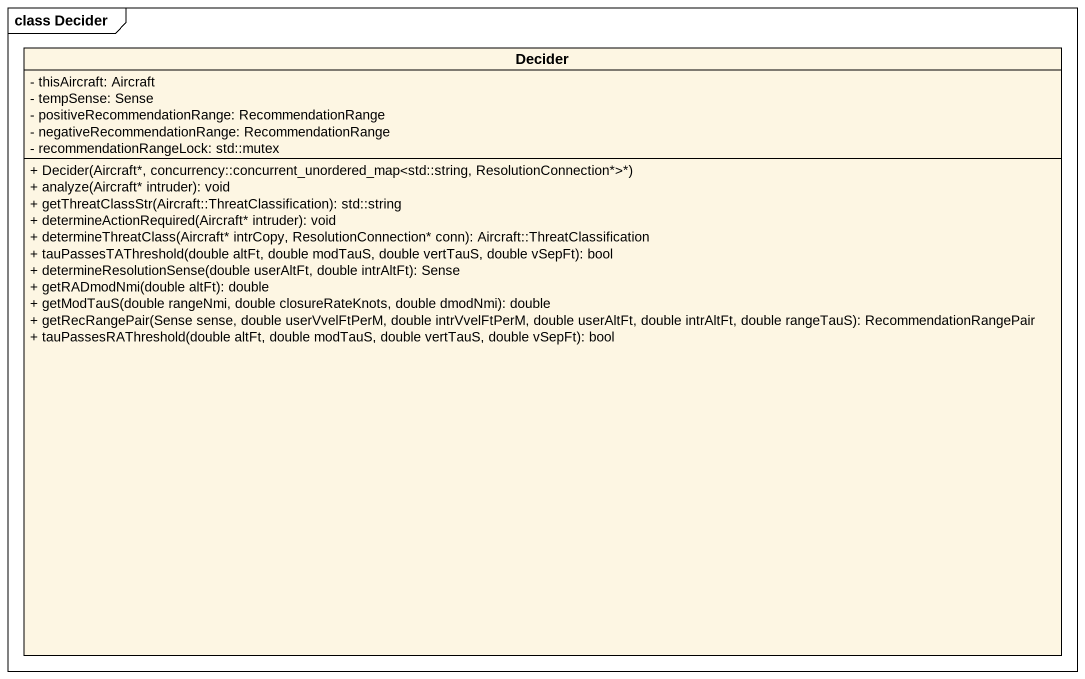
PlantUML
@startuml
mainframe class Decider
hide circle
hide empty members
skinparam classAttributeIconSize 0
class Decider {
  - thisAircraft: Aircraft
  - tempSense: Sense
  - positiveRecommendationRange: RecommendationRange
  - negativeRecommendationRange: RecommendationRange
  - recommendationRangeLock: std::mutex
  + Decider(Aircraft*, concurrency::concurrent_unordered_map<std::string, ResolutionConnection*>*)
  + analyze(Aircraft* intruder): void
  + getThreatClassStr(Aircraft::ThreatClassification): std::string
  + determineActionRequired(Aircraft* intruder): void
  + determineThreatClass(Aircraft* intrCopy, ResolutionConnection* conn): Aircraft::ThreatClassification
  + tauPassesTAThreshold(double altFt, double modTauS, double vertTauS, double vSepFt): bool
  + determineResolutionSense(double userAltFt, double intrAltFt): Sense
  + getRADmodNmi(double altFt): double
  + getModTauS(double rangeNmi, double closureRateKnots, double dmodNmi): double
  + getRecRangePair(Sense sense, double userVvelFtPerM, double intrVvelFtPerM, double userAltFt, double intrAltFt, double rangeTauS): RecommendationRangePair
  + tauPassesRAThreshold(double altFt, double modTauS, double vertTauS, double vSepFt): bool
}
@enduml
